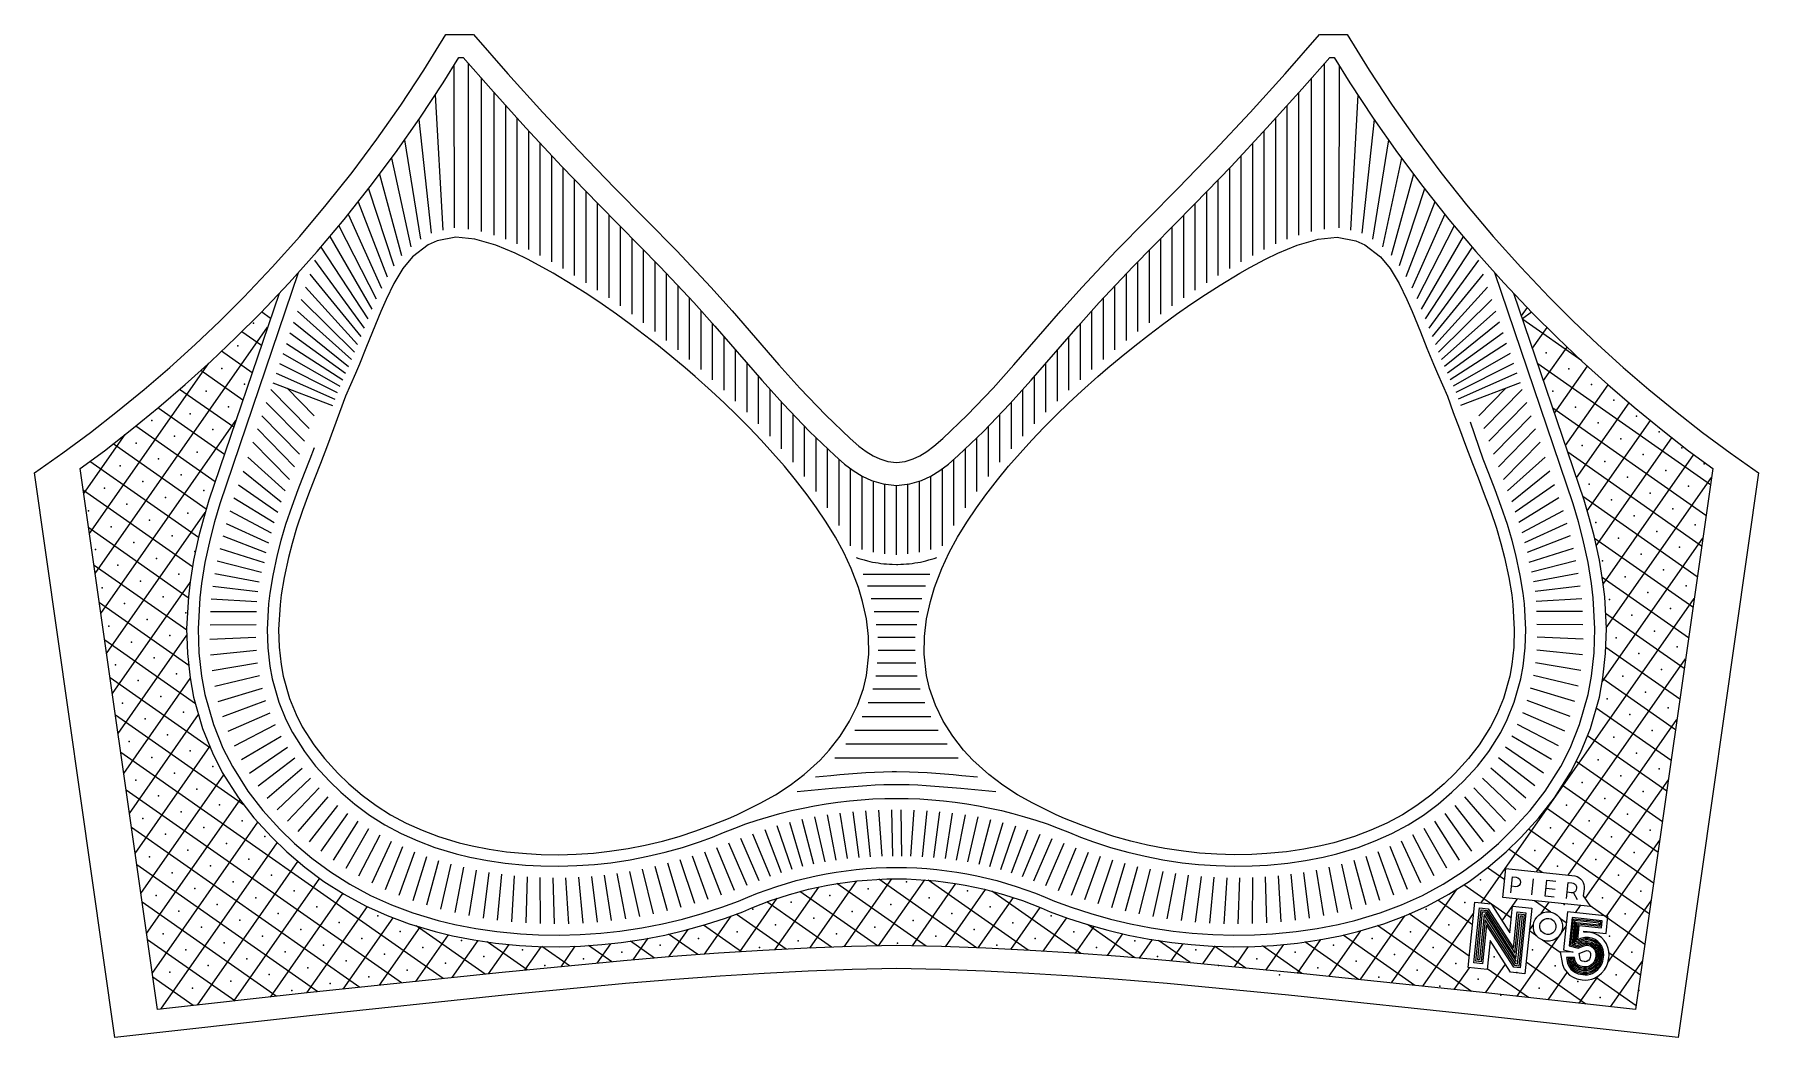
# Model space of a CAD drawing. Header units: millimetres. Extents: x 16 to 391, y 11 to 229.
import ezdxf

# ---------------------------------------------------------------- set-up
doc = ezdxf.new("R2010")
doc.units = ezdxf.units.MM
doc.layers.get('0').update_dxf_attribs({"linetype": 'CONTINUOUS'})
doc.layers.add('layer0', color=255, linetype='CONTINUOUS')

msp = doc.modelspace()

# ---------------------------------------------------------------- linework, layer by layer
at = {"linetype": 'CONTINUOUS', "lineweight": -3}
for p, q in [((106.7, 222.46), (106.82, 187.19)), ((109.91, 186.91), (109.91, 222.89)), ((296.11, 186.91), (296.11, 222.89)), ((299.32, 222.46), (299.2, 187.19)), ((112.71, 186.41), (112.71, 219.7)), ((293.31, 186.41), (293.31, 219.7)), ((102.66, 216.1), (104.3, 186.69)), ((115.51, 185.61), (115.51, 216.53)), ((118.01, 184.71), (118.01, 213.77)), ((288.01, 184.71), (288.01, 213.77)), ((290.51, 185.61), (290.51, 216.53)), ((303.37, 216.1), (301.73, 186.69)), ((99.14, 210.78), (101.82, 186.02)), ((120.51, 183.69), (120.51, 211.02)), ((285.51, 183.69), (285.51, 211.02)), ((306.89, 210.78), (304.2, 186.02)), ((96, 206.32), (99.49, 184.74)), ((123.01, 182.51), (123.01, 208.28)), ((283.01, 182.51), (283.01, 208.28)), ((310.03, 206.32), (306.53, 184.74)), ((125.51, 181.2), (125.51, 205.6)), ((128.01, 179.83), (128.01, 202.93)), ((278.01, 179.83), (278.01, 202.93)), ((280.51, 181.2), (280.51, 205.6)), ((90.57, 198.88), (95.38, 181.16)), ((93.17, 202.37), (97.34, 183.08)), ((130.51, 178.36), (130.51, 200.26)), ((275.51, 178.36), (275.51, 200.26)), ((312.85, 202.37), (308.69, 183.08)), ((315.45, 198.88), (310.64, 181.16)), ((88.17, 195.69), (93.66, 178.97)), ((133.01, 176.85), (133.01, 197.67)), ((135.51, 175.27), (135.51, 195.09)), ((270.51, 175.27), (270.51, 195.09)), ((273.01, 176.85), (273.01, 197.67)), ((317.86, 195.69), (312.36, 178.97)), ((85.9, 192.83), (92.2, 176.58)), ((138.01, 173.65), (138.01, 192.5)), ((268.01, 173.65), (268.01, 192.5)), ((320.13, 192.83), (313.83, 176.58)), ((81.71, 187.64), (89.87, 171.76)), ((83.76, 190.14), (90.96, 174.12)), ((140.51, 171.97), (140.51, 189.96)), ((265.51, 171.97), (265.51, 189.96)), ((322.27, 190.14), (315.07, 174.12)), ((324.32, 187.64), (316.16, 171.76)), ((79.73, 185.29), (88.91, 169.5)), ((143.01, 170.23), (143.01, 187.43)), ((145.51, 168.43), (145.51, 184.89)), ((260.51, 168.43), (260.51, 184.89)), ((263.01, 170.23), (263.01, 187.43)), ((326.3, 185.29), (317.11, 169.5)), ((76.44, 180.18), (87.24, 165.42)), ((77.82, 183.03), (88.05, 167.39)), ((148.01, 166.57), (148.01, 182.36)), ((258.01, 166.57), (258.01, 182.36)), ((328.21, 183.03), (317.98, 167.39)), ((329.58, 180.18), (318.79, 165.42)), ((75.42, 177.15), (86.49, 163.58)), ((150.51, 164.66), (150.51, 179.83)), ((153.01, 162.69), (153.01, 177.23)), ((253.01, 162.69), (253.01, 177.23)), ((255.51, 164.66), (255.51, 179.83)), ((330.61, 177.15), (319.54, 163.58)), ((74.46, 174.32), (85.77, 161.84)), ((155.51, 160.66), (155.51, 174.58)), ((250.51, 160.66), (250.51, 174.58)), ((331.57, 174.32), (320.25, 161.84)), ((66.87, 167.53), (64.89, 168.92)), ((72.69, 169.11), (84.44, 158.6)), ((73.55, 171.65), (85.09, 160.19)), ((158.01, 158.56), (158.01, 171.93)), ((160.51, 156.42), (160.51, 169.19)), ((245.51, 156.42), (245.51, 169.19)), ((248.01, 158.56), (248.01, 171.93)), ((332.48, 171.65), (320.94, 160.19)), ((333.34, 169.11), (321.59, 158.6)), ((338.97, 168.08), (340.23, 169.88)), ((339.15, 167.53), (341.14, 168.92)), ((28.73, 112.07), (66.22, 165.6)), ((71.87, 166.68), (83.8, 157.08)), ((163.01, 154.19), (163.01, 166.38)), ((243.01, 154.19), (243.01, 166.38)), ((334.16, 166.68), (322.23, 157.08)), ((352.05, 158.28), (339.25, 167.25)), ((341.36, 161.03), (344.51, 165.54)), ((64.86, 161.61), (60.58, 164.61)), ((70.31, 162.08), (82.56, 154.18)), ((71.07, 164.35), (83.17, 155.62)), ((165.51, 151.91), (165.51, 163.52)), ((240.51, 151.91), (240.51, 163.52)), ((334.95, 164.35), (322.85, 155.62)), ((335.72, 162.08), (323.47, 154.18)), ((343.75, 153.99), (348.87, 161.3)), ((27.49, 120.76), (53.41, 157.77)), ((62.86, 155.69), (56.17, 160.37)), ((68.83, 157.72), (81.35, 151.39)), ((69.56, 159.88), (81.95, 152.78)), ((168.01, 149.55), (168.01, 160.64)), ((170.51, 147.11), (170.51, 157.77)), ((235.51, 147.11), (235.51, 157.77)), ((238.01, 149.55), (238.01, 160.64)), ((336.47, 159.88), (324.08, 152.78)), ((337.2, 157.72), (324.67, 151.39)), ((380.04, 131.36), (342.51, 157.64)), ((60.85, 149.77), (51.67, 156.2)), ((68.1, 155.59), (80.83, 149.98)), ((173.01, 144.57), (173.01, 154.89)), ((233.01, 144.57), (233.01, 154.89)), ((337.92, 155.59), (325.2, 149.98)), ((346.14, 146.94), (353.29, 157.16)), ((58.84, 143.85), (47.07, 152.09)), ((66.91, 152.08), (75.27, 143.57)), ((67.39, 153.48), (80.31, 148.57)), ((70.46, 152.32), (76.33, 146.34)), ((175.51, 141.92), (175.51, 152.08)), ((230.51, 141.92), (230.51, 152.08)), ((338.64, 153.48), (325.71, 148.57)), ((338.64, 153.48), (325.71, 148.57)), ((335.57, 152.32), (329.7, 146.34)), ((339.12, 152.08), (330.76, 143.57)), ((348.53, 139.89), (357.78, 153.1)), ((56.83, 137.93), (42.37, 148.06)), ((64.97, 146.35), (73.15, 138.02)), ((65.94, 149.21), (74.21, 140.8)), ((178.01, 139.15), (178.01, 149.29)), ((180.51, 136.24), (180.51, 146.66)), ((225.51, 136.24), (225.51, 146.66)), ((228.01, 139.15), (228.01, 149.29)), ((340.09, 149.21), (331.82, 140.8)), ((341.06, 146.35), (332.88, 138.02)), ((379.09, 124.7), (345.77, 148.03)), ((350.92, 132.85), (362.35, 149.17)), ((29.97, 103.38), (59.34, 145.31)), ((54.83, 132.01), (37.55, 144.11)), ((64, 143.49), (72.08, 135.26)), ((183.01, 133.16), (183.01, 144.06)), ((223.01, 133.16), (223.01, 144.06)), ((342.03, 143.49), (333.95, 135.26)), ((353.25, 125.71), (366.99, 145.33)), ((26.26, 129.45), (35.25, 142.29)), ((52.88, 126.05), (32.62, 140.24)), ((63.03, 140.62), (71.01, 132.5)), ((185.51, 129.89), (185.51, 141.58)), ((188.01, 126.37), (188.01, 139.2)), ((218.01, 126.37), (218.01, 139.2)), ((220.51, 129.89), (220.51, 141.58)), ((343, 140.62), (335.02, 132.5)), ((355.22, 118.06), (371.69, 141.58)), ((51.21, 119.9), (27.58, 136.44)), ((61.92, 137.37), (70.07, 130.04)), ((190.51, 122.49), (190.51, 136.9)), ((215.51, 122.49), (215.51, 136.9)), ((344.1, 137.37), (335.95, 130.04)), ((378.14, 118.04), (349.03, 138.43)), ((356.72, 109.75), (376.45, 137.92)), ((59.88, 131.35), (68.41, 125.37)), ((60.88, 134.29), (69.2, 127.68)), ((193.01, 118.08), (193.01, 134.87)), ((195.51, 117.26), (195.51, 133.25)), ((198.01, 116.69), (198.01, 132.16)), ((200.51, 116.38), (200.51, 131.49)), ((205.51, 116.38), (205.51, 131.49)), ((208.01, 116.69), (208.01, 132.16)), ((210.51, 117.26), (210.51, 133.25)), ((213.01, 118.08), (213.01, 134.87)), ((345.15, 134.29), (336.83, 127.68)), ((346.15, 131.35), (337.61, 125.37)), ((357.41, 100.27), (380.27, 132.91)), ((49.9, 113.49), (26.16, 130.11)), ((58.91, 128.5), (67.67, 123.14)), ((203.01, 116.16), (203.01, 131.19)), ((347.11, 128.5), (338.36, 123.14)), ((377.19, 111.38), (352.28, 128.82)), ((31.21, 94.68), (52.67, 125.32)), ((58, 125.72), (67.01, 120.93)), ((348.02, 125.72), (339.02, 120.93)), ((48.97, 106.81), (27.32, 121.97)), ((56.45, 120.23), (65.85, 116.62)), ((57.18, 122.97), (66.4, 118.76)), ((348.85, 122.97), (339.62, 118.76)), ((349.58, 120.23), (340.18, 116.62)), ((55.81, 117.5), (65.47, 114.45)), ((350.22, 117.5), (340.56, 114.45)), ((376.25, 104.72), (354.86, 119.69)), ((356.51, 88.52), (378.39, 119.78)), ((48.62, 99.74), (28.48, 113.84)), ((55.22, 114.79), (64.88, 112.38)), ((350.81, 114.79), (341.15, 112.38)), ((32.45, 85.99), (49.35, 110.13)), ((54.29, 109.33), (64.09, 108.13)), ((54.73, 112.06), (64.42, 110.27)), ((195.76, 111.92), (210.26, 111.92)), ((196.7, 109.42), (209.33, 109.42)), ((351.3, 112.06), (341.6, 110.27)), ((351.73, 109.33), (341.93, 108.13)), ((375.3, 98.06), (356.5, 111.22)), ((49.06, 92.1), (29.64, 105.7)), ((53.97, 106.59), (63.9, 105.98)), ((197.53, 106.62), (208.5, 106.62)), ((330.22, 40.51), (376.52, 106.64)), ((352.06, 106.59), (342.13, 105.98)), ((53.82, 103.82), (63.83, 103.82)), ((198.15, 103.82), (207.88, 103.82)), ((352.21, 103.82), (342.2, 103.82)), ((352.21, 103.82), (342.2, 103.82)), ((374.35, 91.4), (357.24, 103.38)), ((50.55, 83.73), (30.8, 97.56)), ((33.69, 77.3), (48.65, 98.67)), ((53.68, 97.77), (63.68, 98.23)), ((53.71, 100.91), (63.72, 101.02)), ((198.62, 101.02), (207.41, 101.02)), ((198.93, 98.22), (207.1, 98.22)), ((352.32, 100.91), (342.3, 101.02)), ((352.35, 97.77), (342.35, 98.23)), ((53.81, 94.4), (63.77, 95.43)), ((198.99, 95.42), (207.04, 95.42)), ((352.22, 94.4), (342.26, 95.43)), ((373.4, 84.74), (357.29, 96.02)), ((54.16, 90.96), (64.03, 92.64)), ((198.8, 92.62), (207.22, 92.62)), ((351.87, 90.96), (342, 92.64)), ((342.24, 47.23), (374.65, 93.51)), ((53.79, 74.14), (31.96, 89.43)), ((34.93, 68.61), (49.38, 89.25)), ((54.72, 87.58), (64.47, 89.87)), ((55.5, 84.24), (65.08, 87.14)), ((197.86, 87.02), (208.17, 87.02)), ((198.5, 89.82), (207.53, 89.82)), ((350.53, 84.24), (340.94, 87.14)), ((351.3, 87.58), (341.56, 89.87)), ((372.45, 78.08), (356.63, 89.16)), ((56.48, 80.97), (65.87, 84.46)), ((196.84, 84.02), (209.18, 84.02)), ((349.55, 80.97), (340.16, 84.46)), ((371.5, 71.42), (355.22, 82.82)), ((61.19, 61.63), (33.12, 81.29)), ((36.17, 59.92), (51.21, 81.4)), ((57.65, 77.77), (66.81, 81.82)), ((59.02, 74.65), (67.91, 79.25)), ((195.55, 81.02), (210.48, 81.02)), ((347.01, 74.65), (338.11, 79.25)), ((348.38, 77.77), (339.22, 81.82)), ((349.08, 46.53), (372.77, 80.37)), ((60.57, 71.62), (69.17, 76.75)), ((191.97, 75.02), (214.06, 75.02)), ((193.94, 78.02), (212.09, 78.02)), ((345.46, 71.62), (336.86, 76.75)), ((370.55, 64.76), (353.32, 76.82)), ((104.44, 24.02), (34.28, 73.15)), ((37.41, 51.23), (53.67, 74.45)), ((62.28, 68.71), (70.57, 74.32)), ((64.14, 65.91), (72.11, 71.98)), ((189.59, 72.02), (216.43, 72.02)), ((341.89, 65.91), (333.92, 71.98)), ((343.75, 68.71), (335.46, 74.32)), ((38.65, 42.54), (56.71, 68.33)), ((66.14, 63.24), (73.77, 69.73)), ((68.27, 60.69), (75.55, 67.57)), ((337.76, 60.69), (330.48, 67.57)), ((339.88, 63.24), (332.26, 69.73)), ((369.6, 58.1), (350.86, 71.22)), ((95.35, 23.07), (35.44, 65.01)), ((70.52, 58.26), (77.44, 65.5)), ((335.51, 58.26), (328.59, 65.5)), ((368.65, 51.44), (347.85, 66.01)), ((352.81, 41.4), (370.9, 67.23)), ((39.89, 33.85), (60.22, 62.89)), ((72.88, 55.96), (79.43, 63.53)), ((75.34, 53.78), (81.52, 61.66)), ((194.87, 50.34), (193.58, 60.27)), ((197.37, 50.51), (196.37, 60.47)), ((199.93, 50.61), (199.17, 60.6)), ((202.22, 50.64), (201.97, 60.68)), ((204.18, 50.63), (204.06, 60.68)), ((206.1, 50.61), (206.86, 60.6)), ((208.66, 50.51), (209.66, 60.47)), ((211.16, 50.34), (212.45, 60.27)), ((330.69, 53.78), (324.51, 61.66)), ((333.15, 55.96), (326.6, 63.53)), ((367.7, 44.78), (344.41, 61.09)), ((86.25, 22.11), (36.6, 56.88)), ((41.13, 25.16), (64.13, 58.01)), ((77.89, 51.73), (83.69, 59.9)), ((80.54, 49.8), (85.94, 58.24)), ((83.28, 48.01), (88.27, 56.68)), ((178, 47.01), (174.42, 56.37)), ((180.32, 47.73), (177.09, 57.21)), ((182.67, 48.36), (179.79, 57.95)), ((185.06, 48.91), (182.51, 58.6)), ((187.48, 49.38), (185.26, 59.15)), ((189.92, 49.78), (188.02, 59.61)), ((192.39, 50.1), (190.79, 59.98)), ((213.64, 50.1), (215.23, 59.98)), ((216.1, 49.78), (218.01, 59.61)), ((218.55, 49.38), (220.77, 59.15)), ((220.97, 48.91), (223.51, 58.6)), ((223.35, 48.36), (226.24, 57.95)), ((225.71, 47.73), (228.94, 57.21)), ((228.03, 47.01), (231.61, 56.37)), ((322.75, 48.01), (317.76, 56.68)), ((325.49, 49.8), (320.09, 58.24)), ((328.13, 51.73), (322.34, 59.9)), ((366.75, 38.12), (340.51, 56.49)), ((43, 17.37), (68.33, 53.55)), ((86.09, 46.34), (90.67, 55.24)), ((88.96, 44.81), (93.14, 53.91)), ((91.88, 43.42), (95.66, 52.7)), ((170.53, 44.25), (166.55, 53.43)), ((173.15, 45.26), (169.16, 54.44)), ((175.63, 46.19), (171.78, 55.43)), ((230.4, 46.19), (234.25, 55.43)), ((232.88, 45.26), (236.87, 54.44)), ((235.5, 44.25), (239.48, 53.43)), ((314.14, 43.42), (310.37, 52.7)), ((317.07, 44.81), (312.89, 53.91)), ((319.94, 46.34), (315.35, 55.24)), ((357.5, 37.64), (369.03, 54.1)), ((50.94, 18.25), (72.82, 49.5)), ((94.85, 42.16), (98.23, 51.59)), ((97.85, 41.03), (100.84, 50.59)), ((100.88, 40.03), (103.5, 49.69)), ((103.93, 39.14), (106.18, 48.9)), ((156.18, 39.51), (153.25, 49.09)), ((159.12, 40.33), (155.95, 49.83)), ((162.04, 41.22), (158.63, 50.64)), ((164.92, 42.18), (161.29, 51.51)), ((167.77, 43.2), (163.93, 52.45)), ((238.26, 43.2), (242.1, 52.45)), ((241.11, 42.18), (244.74, 51.51)), ((243.99, 41.22), (247.4, 50.64)), ((246.91, 40.33), (250.08, 49.83)), ((249.85, 39.51), (252.78, 49.09)), ((302.09, 39.14), (299.85, 48.9)), ((305.14, 40.03), (302.53, 49.69)), ((308.17, 41.03), (305.18, 50.59)), ((311.18, 42.16), (307.8, 51.59)), ((343.46, 47.11), (336.24, 52.16)), ((77.15, 21.16), (37.76, 48.74)), ((58.89, 19.14), (77.57, 45.82)), ((107, 38.37), (108.89, 48.21)), ((110.08, 37.72), (111.63, 47.61)), ((113.17, 37.17), (114.39, 47.11)), ((116.26, 36.72), (117.15, 46.7)), ((119.35, 36.38), (119.94, 46.37)), ((122.45, 36.13), (122.73, 46.14)), ((125.56, 35.97), (125.52, 45.99)), ((128.66, 35.92), (128.32, 45.93)), ((131.77, 35.95), (131.12, 45.95)), ((134.87, 36.08), (133.92, 46.05)), ((137.96, 36.3), (136.71, 46.24)), ((141.04, 36.62), (139.5, 46.51)), ((144.11, 37.02), (142.28, 46.87)), ((147.16, 37.52), (145.04, 47.31)), ((150.19, 38.1), (147.79, 47.82)), ((153.2, 38.77), (150.53, 48.42)), ((184.14, 30.65), (194.36, 45.24)), ((191.66, 30.92), (202, 45.69)), ((199.12, 31.13), (209.17, 45.47)), ((220.44, 30.7), (199.15, 45.61)), ((231.65, 30.18), (209.89, 45.41)), ((252.83, 38.77), (255.5, 48.42)), ((255.83, 38.1), (258.23, 47.82)), ((258.87, 37.52), (260.99, 47.31)), ((261.92, 37.02), (263.75, 46.87)), ((264.99, 36.62), (266.53, 46.51)), ((268.07, 36.3), (269.32, 46.24)), ((271.16, 36.08), (272.11, 46.05)), ((274.26, 35.95), (274.91, 45.95)), ((277.36, 35.92), (277.71, 45.93)), ((280.47, 35.97), (280.51, 45.99)), ((283.57, 36.13), (283.3, 46.14)), ((286.67, 36.38), (286.09, 46.37)), ((289.77, 36.72), (288.87, 46.7)), ((292.86, 37.17), (291.64, 47.11)), ((295.95, 37.72), (294.4, 47.61)), ((299.03, 38.37), (297.13, 48.21)), ((335.3, 45.49), (331.56, 48.11)), ((66.83, 20.02), (82.59, 42.53)), ((168.93, 29.85), (177.07, 41.47)), ((176.56, 30.28), (186.12, 43.93)), ((198.91, 31.12), (182.02, 42.95)), ((209.46, 31.06), (190.04, 44.66)), ((206.46, 31.14), (215.93, 44.67)), ((213.65, 30.95), (222.35, 43.38)), ((220.79, 30.69), (228.46, 41.64)), ((243.13, 29.46), (223.77, 43.02)), ((310.68, 23.07), (324.99, 43.51)), ((336.76, 37.15), (326.39, 44.41)), ((334.78, 36.57), (338.12, 41.34)), ((68.11, 20.17), (38.93, 40.6)), ((74.77, 20.91), (87.92, 39.68)), ((161.25, 29.34), (167.05, 37.62)), ((179.02, 30.4), (168.14, 38.02)), ((188.88, 30.82), (174.81, 40.68)), ((227.89, 30.36), (234.27, 39.48)), ((303.85, 23.79), (313.56, 37.65)), ((327.6, 28.91), (314.53, 38.07)), ((317.5, 22.35), (328.55, 38.14)), ((328.31, 35.74), (320.73, 41.05)), ((345.31, 38.49), (341.78, 40.96)), ((343.24, 38.19), (344.95, 40.63)), ((350.67, 38.34), (351.78, 39.93)), ((365.8, 31.46), (353.86, 39.82)), ((357.76, 27.54), (367.15, 40.96)), ((82.68, 21.74), (93.54, 37.25)), ((90.59, 22.57), (99.44, 35.22)), ((113.54, 24.98), (98.52, 35.5)), ((153.51, 28.75), (157.69, 34.72)), ((169.32, 29.87), (161.05, 35.66)), ((234.94, 29.98), (240.03, 37.24)), ((241.96, 29.54), (246.04, 35.36)), ((254.88, 28.55), (244.57, 35.77)), ((248.93, 29.03), (252.25, 33.77)), ((297.03, 24.5), (303.99, 34.44)), ((328.09, 21.24), (307.67, 35.54)), ((337.94, 20.16), (348.64, 35.44)), ((342.3, 33.27), (340.68, 34.4)), ((340.69, 34.55), (341.54, 35.77)), ((348.71, 36.11), (347.43, 37)), ((59.09, 19.16), (40.09, 32.47)), ((98.49, 23.4), (105.59, 33.54)), ((106.4, 24.23), (112.04, 32.29)), ((122.69, 25.9), (113.96, 32.01)), ((114.3, 25.06), (118.78, 31.46)), ((122.18, 25.85), (125.8, 31.02)), ((131.88, 26.78), (125.84, 31.01)), ((130.04, 26.61), (133.15, 31.05)), ((141.08, 27.67), (136.04, 31.2)), ((137.89, 27.37), (140.87, 31.61)), ((150.37, 28.49), (145.13, 32.16)), ((145.73, 28.1), (149.02, 32.79)), ((159.78, 29.23), (153.41, 33.68)), ((255.86, 28.47), (258.68, 32.5)), ((266.87, 27.49), (260, 32.3)), ((262.77, 27.88), (265.37, 31.59)), ((269.63, 27.22), (272.33, 31.07)), ((279.01, 26.31), (272.21, 31.07)), ((276.5, 26.56), (279.61, 31.01)), ((291.17, 25.12), (282.61, 31.11)), ((283.36, 25.89), (287.25, 31.46)), ((290.21, 25.22), (295.31, 32.5)), ((303.48, 23.83), (291.84, 31.98)), ((315.79, 22.53), (300.16, 33.47)), ((347.35, 29.73), (343.56, 32.39)), ((324.32, 21.64), (327.65, 26.39)), ((331.15, 20.92), (335.5, 27.14)), ((352.94, 18.49), (339.97, 27.57)), ((364.85, 24.8), (357.97, 29.62)), ((358.32, 17.89), (365.28, 27.83)), ((50.06, 18.15), (41.25, 24.33)), ((340.5, 19.88), (331.52, 26.17)), ((344.73, 19.41), (348.87, 25.32)), ((351.53, 18.65), (355.72, 24.63)), ((363.9, 18.14), (355.13, 24.28))]:
    msp.add_line(p, q, dxfattribs=at)
at = {"color": 7, "linetype": 'CONTINUOUS', "lineweight": -3}
for points in [[(83.2, 150.63), (81.89, 147.07), (80.58, 143.51), (79.25, 139.97), (77.74, 136.01), (76.52, 132.89), (75.15, 129.35), (73.84, 125.8), (72.53, 121.93), (71.53, 118.58), (70.74, 115.57), (69.79, 111.2), (69.18, 107.46), (68.92, 105.26), (68.62, 99.88), (68.74, 96.07), (69.16, 92.29), (69.63, 89.78), (71, 84.92), (72.43, 81.4), (73.77, 78.76), (76.26, 74.85), (78.58, 71.84), (81.47, 68.67), (83.86, 66.36), (86.76, 63.9), (89.81, 61.64), (92.95, 59.64), (96.36, 57.81), (99.83, 56.25), (103.39, 54.92), (107.92, 53.56), (110.71, 52.88), (114.44, 52.15), (118.19, 51.61), (122.5, 51.19), (125.76, 51.02), (129.55, 50.96), (133.35, 51.06), (137.14, 51.32), (140.57, 51.7), (144.66, 52.32), (148.38, 53.04), (152.08, 53.92), (155.74, 54.94), (159.36, 56.11), (162.94, 57.41), (166.48, 58.84), (168.26, 59.62), (173.38, 62.12), (176.7, 63.99), (179.89, 66.06), (182.93, 68.35), (186.43, 71.53), (188.4, 73.68), (190.77, 76.74), (192.82, 80.01), (194.52, 83.46), (195.81, 87.06), (196.5, 89.93), (197, 94.56), (196.93, 98.38), (196.46, 102.19), (195.64, 105.95), (194.74, 109), (193.14, 113.18), (191.53, 116.63), (189.71, 119.97), (187.73, 123.21), (185.6, 126.37), (183.55, 129.19), (181.03, 132.45), (178.63, 135.38), (176.14, 138.25), (173.59, 141.06), (170.97, 143.81), (168.3, 146.5), (165.56, 149.14), (162.78, 151.72), (159.23, 154.88), (157.08, 156.74), (154.16, 159.18), (151.21, 161.57), (148.22, 163.91), (145.19, 166.2), (142.11, 168.42), (139, 170.59), (135.84, 172.69), (132.64, 174.73), (128.33, 177.34), (126.12, 178.6), (122.78, 180.4), (120.05, 181.72), (115.84, 183.44), (111.29, 184.74), (107.13, 185.21), (103.09, 184.41), (101.15, 183.49), (97.76, 180.88), (95.63, 178.35), (93.65, 175.11), (91.99, 171.65), (90.87, 169), (89.05, 164.58), (87.62, 161.07), (86.18, 157.59), (85.31, 155.51)], [(322.83, 150.63), (324.13, 147.07), (325.45, 143.51), (326.78, 139.97), (328.29, 136.01), (329.51, 132.89), (330.87, 129.35), (332.19, 125.8), (333.5, 121.93), (334.5, 118.58), (335.29, 115.57), (336.24, 111.2), (336.85, 107.46), (337.11, 105.26), (337.4, 99.88), (337.28, 96.07), (336.87, 92.29), (336.4, 89.78), (335.02, 84.92), (333.59, 81.4), (332.25, 78.76), (329.77, 74.85), (327.44, 71.84), (324.56, 68.67), (322.16, 66.36), (319.27, 63.9), (316.22, 61.64), (313.07, 59.64), (309.67, 57.81), (306.2, 56.25), (302.64, 54.92), (298.11, 53.56), (295.32, 52.88), (291.59, 52.15), (287.84, 51.61), (283.53, 51.19), (280.27, 51.02), (276.47, 50.96), (272.68, 51.06), (268.89, 51.32), (265.46, 51.7), (261.37, 52.32), (257.64, 53.04), (253.95, 53.92), (250.29, 54.94), (246.66, 56.11), (243.08, 57.41), (239.55, 58.84), (237.77, 59.62), (232.65, 62.12), (229.33, 63.99), (226.13, 66.06), (223.1, 68.35), (219.6, 71.53), (217.62, 73.68), (215.26, 76.74), (213.2, 80.01), (211.51, 83.46), (210.22, 87.06), (209.53, 89.93), (209.02, 94.56), (209.1, 98.38), (209.57, 102.19), (210.39, 105.95), (211.29, 109), (212.89, 113.18), (214.5, 116.63), (216.31, 119.97), (218.3, 123.21), (220.43, 126.37), (222.48, 129.19), (224.99, 132.45), (227.4, 135.38), (229.88, 138.25), (232.44, 141.06), (235.05, 143.81), (237.73, 146.5), (240.47, 149.14), (243.25, 151.72), (246.79, 154.88), (248.95, 156.74), (251.86, 159.18), (254.82, 161.57), (257.81, 163.91), (260.84, 166.2), (263.91, 168.42), (267.03, 170.59), (270.19, 172.69), (273.38, 174.73), (277.69, 177.34), (279.9, 178.6), (283.24, 180.4), (285.98, 181.72), (290.19, 183.44), (294.74, 184.74), (298.9, 185.21), (302.94, 184.41), (304.88, 183.49), (308.26, 180.88), (310.4, 178.35), (312.38, 175.11), (314.04, 171.65), (315.16, 169), (316.97, 164.58), (318.4, 161.07), (319.85, 157.59), (320.72, 155.51)]]:
    msp.add_lwpolyline(points, close=True, dxfattribs=at)
at = {"color": 5, "linetype": 'CONTINUOUS', "lineweight": -3}
for points in [[(72.88, 177.45), (55.85, 127.25), (54.67, 123.3), (53.71, 119.64), (52.59, 114.47), (51.84, 109.89), (51.47, 106.76), (51.11, 100.08), (51.27, 94.83), (51.84, 89.73), (52.57, 85.79), (54.43, 79.23), (56.5, 74.13), (58.55, 70.09), (61.92, 64.77), (65.18, 60.57), (68.91, 56.47), (72.1, 53.39), (75.86, 50.19), (79.9, 47.2), (84.11, 44.52), (88.62, 42.1), (93.16, 40.06), (97.8, 38.32), (103.33, 36.66), (106.98, 35.78), (111.5, 34.89), (116.1, 34.23), (121.2, 33.74), (125.16, 33.53), (129.66, 33.46), (134.18, 33.58), (138.68, 33.89), (142.83, 34.34), (147.65, 35.07), (152.08, 35.94), (156.45, 36.97), (160.77, 38.18), (165.03, 39.55), (168.63, 40.85, -0.213648), (237.4, 40.85), (241, 39.55), (245.26, 38.18), (249.57, 36.97), (253.94, 35.94), (258.38, 35.07), (263.2, 34.34), (267.34, 33.89), (271.84, 33.58), (276.37, 33.46), (280.87, 33.53), (284.83, 33.74), (289.93, 34.23), (294.52, 34.89), (299.05, 35.78), (302.69, 36.66), (308.23, 38.32), (312.86, 40.06), (317.4, 42.1), (321.92, 44.52), (326.13, 47.2), (330.16, 50.19), (333.92, 53.39), (337.11, 56.47), (340.85, 60.57), (344.11, 64.77), (347.48, 70.09), (349.53, 74.13), (351.6, 79.23), (353.46, 85.79), (354.19, 89.73), (354.75, 94.83), (354.92, 100.08), (354.56, 106.76), (354.19, 109.89), (353.44, 114.47), (352.31, 119.64), (351.36, 123.3), (350.18, 127.25), (333.15, 177.45)], [(76.36, 139.41), (75.4, 136.91), (74.19, 133.79), (72.81, 130.24), (71.48, 126.63), (70.14, 122.69), (69.12, 119.26), (68.3, 116.15), (67.33, 111.67), (66.7, 107.81), (66.42, 105.47), (66.12, 99.9), (66.25, 95.89), (66.69, 91.93), (67.19, 89.21), (68.64, 84.11), (70.16, 80.36), (71.6, 77.52), (74.21, 73.41), (76.67, 70.23), (79.68, 66.93), (82.18, 64.51), (85.2, 61.94), (88.39, 59.57), (91.69, 57.48), (95.25, 55.56), (98.87, 53.94), (102.59, 52.55), (107.26, 51.14), (110.18, 50.44), (114.02, 49.69), (117.89, 49.12), (122.31, 48.7), (125.67, 48.52), (129.57, 48.46), (133.47, 48.57), (137.36, 48.83), (140.89, 49.22), (145.09, 49.85), (148.91, 50.6), (152.7, 51.5), (156.46, 52.55), (160.17, 53.74), (163.01, 54.77, -0.210669), (243.01, 54.77), (245.86, 53.74), (249.57, 52.55), (253.32, 51.5), (257.12, 50.6), (260.94, 49.85), (265.14, 49.22), (268.67, 48.83), (272.56, 48.57), (276.46, 48.46), (280.36, 48.52), (283.71, 48.7), (288.14, 49.12), (292.01, 49.69), (295.85, 50.44), (298.77, 51.14), (303.44, 52.55), (307.15, 53.94), (310.77, 55.56), (314.34, 57.48), (317.63, 59.57), (320.82, 61.94), (323.84, 64.51), (326.35, 66.93), (329.36, 70.23), (331.82, 73.41), (334.43, 77.52), (335.87, 80.36), (337.39, 84.11), (338.84, 89.21), (339.34, 91.93), (339.78, 95.89), (339.9, 99.9), (339.6, 105.47), (339.33, 107.81), (338.7, 111.67), (337.72, 116.15), (336.91, 119.26), (335.88, 122.69), (334.55, 126.63), (333.21, 130.24), (331.84, 133.79), (330.62, 136.91), (327.87, 144.93)]]:
    msp.add_lwpolyline(points, format="xyb", dxfattribs=at)
at = {"linetype": 'CONTINUOUS', "lineweight": -3}
msp.add_lwpolyline([(68.71, 172.94), (53.47, 128.01), (52.26, 123.97), (51.28, 120.23), (50.13, 114.94), (49.37, 110.24), (48.98, 106.97), (48.61, 100.11), (48.78, 94.66), (49.36, 89.37), (50.13, 85.22), (52.06, 78.41), (54.22, 73.09), (56.37, 68.85), (59.87, 63.34), (63.26, 58.96), (67.12, 54.73), (70.42, 51.54), (74.31, 48.23), (78.48, 45.14), (82.84, 42.36), (87.52, 39.85), (92.21, 37.74), (97, 35.95), (102.68, 34.25), (106.44, 33.33), (111.08, 32.43), (115.8, 31.74), (121.01, 31.24), (125.08, 31.03), (129.68, 30.96), (134.3, 31.08), (138.9, 31.4), (143.15, 31.86), (148.07, 32.61), (152.61, 33.49), (157.08, 34.55), (161.49, 35.78), (165.84, 37.18), (169.57, 38.54, -0.214223), (236.46, 38.54), (240.19, 37.18), (244.54, 35.78), (248.95, 34.55), (253.42, 33.49), (257.95, 32.61), (262.88, 31.86), (267.12, 31.4), (271.72, 31.08), (276.35, 30.96), (280.95, 31.03), (285.02, 31.24), (290.23, 31.74), (294.94, 32.43), (299.58, 33.33), (303.35, 34.25), (309.03, 35.95), (313.81, 37.74), (318.51, 39.85), (323.18, 42.36), (327.55, 45.14), (331.72, 48.23), (335.6, 51.54), (338.91, 54.73), (342.76, 58.96), (346.16, 63.34), (349.65, 68.85), (351.81, 73.09), (353.97, 78.41), (355.9, 85.22), (356.66, 89.37), (357.25, 94.66), (357.42, 100.11), (357.05, 106.97), (356.66, 110.24), (355.9, 114.94), (354.74, 120.23), (353.76, 123.97), (352.56, 128.01), (337.32, 172.94)], format="xyb", dxfattribs=at)
for points in [[(194.24, 115.55), (194.83, 115.36), (195.42, 115.18), (196.01, 115.01), (196.67, 114.84), (197.2, 114.71), (197.8, 114.57), (198.41, 114.46), (199.02, 114.36), (199.63, 114.27), (200.24, 114.2), (200.85, 114.14), (201.47, 114.1), (202.09, 114.07), (203.01, 114.06), (203.32, 114.06), (203.94, 114.07), (204.56, 114.1), (205.17, 114.14), (205.79, 114.2), (206.4, 114.27), (207.01, 114.36), (207.62, 114.46), (208.22, 114.57), (208.83, 114.71), (209.36, 114.84), (210.02, 115.01), (210.61, 115.18), (211.2, 115.36), (211.78, 115.55)], [(185.4, 67.89), (188.76, 68.2), (190.66, 68.37), (192.56, 68.53), (194.46, 68.68), (196.36, 68.8), (198.26, 68.91), (200.16, 68.98), (202.06, 69.02), (203.01, 69.02), (205.86, 68.98), (207.76, 68.91), (209.66, 68.8), (211.56, 68.68), (213.46, 68.53), (215.36, 68.37), (217.26, 68.2), (220.63, 67.89)], [(181.42, 64.71), (189.02, 65.41), (190.91, 65.58), (192.79, 65.74), (194.66, 65.88), (196.53, 66.01), (198.39, 66.11), (200.25, 66.18), (202.1, 66.22), (203, 66.22), (205.79, 66.18), (207.63, 66.11), (209.49, 66.01), (211.36, 65.88), (213.24, 65.74), (215.12, 65.58), (217.01, 65.41), (224.6, 64.71)]]:
    msp.add_lwpolyline(points, dxfattribs=at)
for points in [[(335.55, 47.92), (350.58, 46.37, -0.375412), (352.6, 43.54), (352.39, 42.04), (353.94, 39.71), (334.91, 41.67), (335.55, 47.92)], [(336.61, 42.69), (336.97, 46.16), (337.81, 46.07, -0.943797), (337.71, 43.98), (336.75, 44.08)], [(348.75, 41.44), (349.1, 44.91), (349.94, 44.82, -1.048806), (349.73, 42.7), (348.89, 42.78)]]:
    msp.add_lwpolyline(points, format="xyb")
for points in [[(341.47, 45.7), (341.11, 42.22)], [(346.1, 41.71), (344.12, 41.91), (344.48, 45.39), (346.45, 45.18)], [(344.3, 43.65), (346.28, 43.45)], [(350.29, 42.64), (351.04, 41.2)], [(328.6, 27.44), (329.83, 39.41), (331.72, 39.21), (337.23, 30.63), (338.04, 38.5), (339.93, 38.3), (338.7, 26.34), (337.27, 26.5), (331.36, 35.69), (330.49, 27.25), (328.6, 27.44)], [(331.04, 38.23), (337.79, 27.72)], [(350.74, 36.35), (350.27, 31.76)], [(351.22, 31.55), (352.1, 31.91), (352.85, 32.11), (353.12, 32.13), (353.42, 32.11), (354.16, 31.94), (354.58, 31.75), (355.02, 31.43), (355.39, 31.05), (355.65, 30.64), (355.9, 30.01), (355.97, 29.67), (356, 29.11), (355.98, 28.8), (355.82, 28.02), (355.63, 27.53), (355.36, 27.07), (354.95, 26.59), (354.64, 26.31), (353.97, 25.92), (353.73, 25.83), (353.19, 25.73), (352.84, 25.7), (352.38, 25.73), (351.56, 25.9), (351.11, 26.08), (350.66, 26.37), (350.36, 26.66), (350.01, 27.14), (349.79, 27.65), (349.77, 27.78)]]:
    msp.add_lwpolyline(points)
for points in [[(327.35, 26.43), (328.81, 40.66), (332.38, 40.29), (336.43, 33.99), (337.02, 39.75), (341.18, 39.32), (339.71, 25.08), (336.6, 25.42), (332.16, 32.34), (331.5, 26)], [(329.01, 27.78), (330.17, 38.99), (331.5, 38.85), (337.5, 29.52), (338.38, 38.08), (339.51, 37.97), (338.36, 26.76), (337.49, 26.85), (331.09, 36.81), (330.15, 27.67)], [(329.43, 28.12), (330.51, 38.57), (331.28, 38.5), (337.76, 28.4), (338.72, 37.67), (339.1, 37.63), (338.02, 27.18), (337.71, 27.21), (330.82, 37.93), (329.81, 28.08)], [(357.35, 33.84), (357.74, 37.62), (348.95, 38.52), (348.1, 30.25), (350.2, 29.74), (347.34, 29.82), (347.88, 27.06), (348.26, 26.15), (348.86, 25.33), (349.43, 24.79), (350.19, 24.31), (350.98, 23.98), (352.12, 23.75), (352.84, 23.71), (353.44, 23.74), (354.26, 23.9), (354.81, 24.1), (355.81, 24.68), (356.39, 25.19), (357, 25.92), (357.43, 26.66), (357.74, 27.46), (357.96, 28.53), (358, 29.09), (357.96, 29.91), (357.83, 30.57), (357.43, 31.57), (356.95, 32.3), (356.33, 32.95), (355.59, 33.48), (354.81, 33.84), (353.7, 34.1), (353.12, 34.13), (352.52, 34.09), (352.51, 34.09), (352.54, 34.33)], [(356.33, 35.09), (356.49, 36.6), (349.97, 37.27), (349.34, 31.13), (351.29, 30.65), (352.38, 31.1), (352.99, 31.27), (353.12, 31.27), (353.3, 31.26), (353.88, 31.13), (354.15, 31), (354.46, 30.79), (354.71, 30.52), (354.89, 30.25), (355.08, 29.77), (355.12, 29.57), (355.14, 29.12), (355.13, 28.91), (354.99, 28.26), (354.86, 27.91), (354.66, 27.57), (354.34, 27.19), (354.13, 27), (353.61, 26.7), (353.5, 26.66), (353.08, 26.58), (352.84, 26.56), (352.49, 26.58), (351.81, 26.72), (351.51, 26.84), (351.19, 27.05), (351, 27.23), (350.76, 27.56), (350.62, 27.9), (350.48, 28.6), (348.73, 28.64), (348.97, 27.4), (349.26, 26.71), (349.72, 26.09), (350.14, 25.7), (350.72, 25.32), (351.31, 25.08), (352.27, 24.88), (352.84, 24.85), (353.3, 24.87), (353.96, 25), (354.33, 25.14), (355.14, 25.61), (355.57, 25.99), (356.06, 26.58), (356.4, 27.16), (356.64, 27.78), (356.82, 28.68), (356.85, 29.1), (356.82, 29.77), (356.73, 30.25), (356.42, 31.04), (356.06, 31.59), (355.58, 32.08), (355.01, 32.49), (354.44, 32.76), (353.54, 32.96), (353.12, 32.99), (352.71, 32.96), (351.82, 32.72), (351.2, 32.47), (351.52, 35.58)], [(356.08, 35.4), (356.18, 36.35), (350.23, 36.96), (349.65, 31.34), (351.27, 30.95), (352.28, 31.37), (352.94, 31.55), (353.12, 31.56), (353.34, 31.55), (353.97, 31.4), (354.3, 31.25), (354.65, 31), (354.94, 30.7), (355.15, 30.38), (355.35, 29.85), (355.4, 29.6), (355.43, 29.12), (355.41, 28.87), (355.27, 28.18), (355.11, 27.78), (354.89, 27.4), (354.54, 26.99), (354.3, 26.77), (353.73, 26.44), (353.58, 26.38), (353.12, 26.29), (352.84, 26.28), (352.45, 26.3), (351.73, 26.45), (351.38, 26.59), (351.02, 26.82), (350.79, 27.04), (350.51, 27.42), (350.34, 27.82), (350.24, 28.32), (349.08, 28.35), (349.25, 27.48), (349.51, 26.85), (349.93, 26.28), (350.31, 25.92), (350.85, 25.57), (351.4, 25.35), (352.3, 25.16), (352.84, 25.13), (353.26, 25.16), (353.88, 25.28), (354.21, 25.4), (354.97, 25.84), (355.36, 26.19), (355.83, 26.75), (356.14, 27.28), (356.37, 27.86), (356.54, 28.72), (356.57, 29.1), (356.54, 29.74), (356.45, 30.17), (356.16, 30.91), (355.83, 31.41), (355.4, 31.87), (354.87, 32.24), (354.34, 32.48), (353.5, 32.68), (353.12, 32.7), (352.75, 32.68), (351.92, 32.45), (350.87, 32.02), (351.27, 35.9)], [(355.83, 35.71), (355.86, 36.09), (350.48, 36.65), (349.96, 31.56), (351.24, 31.25), (352.19, 31.64), (352.89, 31.83), (353.12, 31.85), (353.38, 31.83), (354.06, 31.67), (354.44, 31.5), (354.83, 31.22), (355.16, 30.87), (355.4, 30.51), (355.63, 29.93), (355.69, 29.63), (355.71, 29.11), (355.69, 28.83), (355.54, 28.1), (355.37, 27.66), (355.13, 27.24), (354.75, 26.79), (354.47, 26.54), (353.85, 26.18), (353.65, 26.11), (353.15, 26.01), (352.84, 25.99), (352.41, 26.01), (351.65, 26.17), (351.25, 26.34), (350.84, 26.6), (350.57, 26.85), (350.26, 27.28), (350.07, 27.73), (350.01, 28.04), (349.42, 28.05), (349.52, 27.57), (349.76, 26.99), (350.15, 26.47), (350.49, 26.15), (350.98, 25.83), (351.48, 25.62), (352.34, 25.45), (352.84, 25.42), (353.23, 25.44), (353.8, 25.56), (354.09, 25.66), (354.81, 26.08), (355.16, 26.39), (355.6, 26.91), (355.89, 27.41), (356.09, 27.94), (356.26, 28.76), (356.28, 29.11), (356.25, 29.7), (356.18, 30.09), (355.91, 30.77), (355.61, 31.23), (355.21, 31.65), (354.73, 31.99), (354.25, 32.21), (353.46, 32.4), (353.12, 32.42), (352.8, 32.4), (352.01, 32.18), (350.54, 31.58), (351.01, 36.21)], [(351.47, 29.49), (352.74, 30.02), (353.15, 30.13), (353.51, 30.05), (353.58, 30.01), (353.71, 29.92), (353.82, 29.81), (353.87, 29.72), (353.98, 29.45), (353.98, 29.43), (354, 29.13), (353.99, 29.06), (353.9, 28.58), (353.83, 28.4), (353.72, 28.23), (353.52, 27.98), (353.46, 27.93), (353.16, 27.75), (352.94, 27.71), (352.84, 27.7), (352.64, 27.71), (352.15, 27.82), (352.04, 27.86), (351.89, 27.95), (351.86, 27.98), (351.76, 28.12), (351.71, 28.24)]]:
    msp.add_lwpolyline(points, close=True)
for points in [[(344.38, 32.19, -1), (345.03, 38.53, -1)], [(344.52, 33.61, -1), (344.88, 37.11, -1)]]:
    msp.add_lwpolyline(points, format="xyb", close=True)
at = {"color": 7, "linetype": 'CONTINUOUS', "lineweight": -3}
for p in [(63.16, 166.46), (59.72, 161.55), (344.32, 160.03), (56.28, 156.63), (349.24, 156.59), (52.84, 151.72), (61.19, 153.19), (345.79, 151.68), (354.15, 153.15), (49.4, 146.8), (57.75, 148.28), (350.71, 148.24), (359.07, 149.71), (363.98, 146.27), (41.04, 145.33), (54.31, 143.36), (355.62, 144.79), (368.89, 142.83), (37.6, 140.42), (45.95, 141.89), (352.18, 139.88), (360.54, 141.35), (373.81, 139.39), (34.16, 135.5), (42.51, 136.97), (50.87, 138.45), (357.1, 136.44), (365.45, 137.91), (378.72, 135.94), (39.07, 132.06), (47.43, 133.53), (353.66, 131.52), (362.01, 133), (370.37, 134.47), (30.71, 130.59), (43.99, 128.62), (52.34, 130.09), (358.57, 128.08), (366.93, 129.56), (375.28, 131.03), (27.27, 125.67), (35.63, 127.14), (48.9, 125.18), (363.49, 124.64), (371.84, 126.11), (32.19, 122.23), (40.54, 123.7), (45.46, 120.26), (355.13, 123.17), (368.4, 121.2), (376.76, 122.67), (28.75, 117.31), (37.1, 118.79), (50.37, 116.82), (360.04, 119.73), (364.96, 116.28), (373.32, 117.76), (33.66, 113.87), (42.02, 115.35), (356.6, 114.81), (369.87, 112.84), (30.22, 108.96), (38.58, 110.43), (46.93, 111.9), (361.52, 111.37), (374.79, 109.4), (35.13, 105.52), (43.49, 106.99), (358.08, 106.45), (366.43, 107.93), (40.05, 102.07), (48.41, 103.55), (362.99, 103.01), (371.35, 104.49), (31.69, 100.6), (44.96, 98.63), (359.55, 98.1), (367.91, 99.57), (36.61, 97.16), (364.46, 94.66), (372.82, 96.13), (33.17, 92.24), (41.52, 93.72), (46.44, 90.28), (369.38, 91.21), (38.08, 88.8), (361.02, 89.74), (365.94, 86.3), (34.64, 83.89), (43, 85.36), (357.58, 84.83), (370.85, 82.86), (39.56, 80.45), (47.91, 81.92), (362.5, 81.39), (36.11, 75.53), (44.47, 77.01), (359.05, 76.47), (367.41, 77.94), (41.03, 72.09), (49.38, 73.56), (355.61, 71.56), (363.97, 73.03), (45.94, 68.65), (54.3, 70.12), (360.53, 68.11), (368.88, 69.59), (37.59, 67.18), (50.86, 65.21), (352.17, 66.64), (365.44, 64.67), (42.5, 63.73), (47.42, 60.29), (55.77, 61.77), (348.73, 61.73), (357.09, 63.2), (39.06, 58.82), (52.33, 56.85), (60.69, 58.32), (345.29, 56.81), (353.65, 58.28), (362, 59.76), (366.92, 56.32), (43.98, 55.38), (57.25, 53.41), (65.6, 54.88), (350.2, 53.37), (358.56, 54.84), (40.53, 50.46), (48.89, 51.94), (62.16, 49.97), (341.85, 51.9), (355.12, 49.93), (363.48, 51.4), (45.45, 47.02), (53.81, 48.5), (58.72, 45.05), (67.08, 46.53), (205.2, 45.03), (330.05, 45.51), (346.76, 48.45), (360.03, 46.49), (42.01, 42.11), (50.36, 43.58), (63.64, 41.61), (71.99, 43.09), (188.49, 42.09), (196.84, 43.56), (210.11, 41.59), (218.47, 43.07), (356.59, 41.57), (364.95, 43.04), (46.92, 38.67), (55.28, 40.14), (68.55, 38.17), (76.91, 39.64), (90.18, 37.68), (171.77, 39.14), (180.13, 40.61), (193.4, 38.64), (201.76, 40.12), (215.03, 38.15), (223.38, 39.62), (236.66, 37.66), (318.25, 39.12), (326.61, 40.59), (348.24, 40.1), (361.51, 38.13), (43.48, 33.75), (51.84, 35.22), (60.19, 36.7), (73.46, 34.73), (81.82, 36.2), (95.09, 34.23), (168.33, 34.22), (176.69, 35.7), (185.04, 37.17), (198.32, 35.2), (206.67, 36.68), (219.94, 34.71), (228.3, 36.18), (241.57, 34.21), (314.81, 34.2), (323.17, 35.68), (353.15, 36.66), (48.4, 30.31), (56.75, 31.78), (65.11, 33.26), (78.38, 31.29), (86.74, 32.76), (100.01, 30.79), (108.36, 32.27), (121.64, 30.3), (151.62, 31.28), (159.98, 32.75), (173.25, 30.78), (181.6, 32.26), (189.96, 33.73), (203.23, 31.76), (211.59, 33.24), (224.86, 31.27), (233.21, 32.74), (246.49, 30.77), (254.84, 32.25), (268.11, 30.28), (298.1, 31.26), (306.45, 32.73), (319.73, 30.76), (341.35, 30.27), (358.07, 33.21), (53.31, 26.87), (61.67, 28.34), (70.02, 29.81), (74.94, 26.37), (83.29, 27.85), (91.65, 29.32), (104.92, 27.35), (113.28, 28.83), (126.55, 26.86), (134.91, 28.33), (143.26, 29.8), (259.76, 28.8), (273.03, 26.84), (281.39, 28.31), (289.74, 29.78), (294.66, 26.34), (303.01, 27.82), (311.37, 29.29), (324.64, 27.32), (333, 28.79), (346.27, 26.83), (362.98, 29.77), (44.95, 25.39), (58.23, 23.43), (66.58, 24.9), (79.85, 22.93), (88.21, 24.4), (96.57, 25.88), (286.3, 24.87), (307.93, 24.37), (316.28, 25.85), (329.56, 23.88), (337.91, 25.35), (351.18, 23.39), (359.54, 24.86), (49.87, 21.95), (71.5, 21.46), (321.2, 22.41), (334.47, 20.44), (342.83, 21.91), (356.1, 19.94), (364.45, 21.42)]:
    msp.add_point(p, dxfattribs=at)
at = {"layer": 'layer0', "color": 1}
msp.add_lwpolyline([(390.51, 133.94), (373.01, 11.22), (330.67, 15.94), (288.29, 20.39), (261.92, 22.94), (251.25, 23.84), (241.39, 24.57), (231.81, 25.16), (222.22, 25.63), (212.62, 25.98), (203.01, 26.22), (193.4, 25.98), (183.8, 25.63), (174.21, 25.16), (164.63, 24.57), (154.77, 23.84), (144.1, 22.94), (117.73, 20.39), (75.35, 15.94), (33.01, 11.22), (15.51, 133.94), (21.66, 138.28), (27.69, 142.74), (33.58, 147.33), (39.34, 152.04), (44.97, 156.88), (50.47, 161.85), (55.83, 166.94), (61.07, 172.16), (67.24, 178.65), (73.21, 185.32), (78.99, 192.17), (84.58, 199.21), (89.97, 206.44), (95.18, 213.85), (100.19, 221.44), (105.01, 229.22), (111.01, 229.22), (118.48, 220.7), (126.1, 212.29), (133.85, 204), (141.74, 195.83), (155.2, 182.19), (162.61, 174.34), (167.25, 169.14), (177.45, 157.4), (182, 152.33), (187.62, 146.47), (192.95, 141.4), (194.85, 139.75), (196.42, 138.56), (197.91, 137.64), (199.36, 136.97), (201.13, 136.45), (203.01, 136.22), (204.89, 136.45), (206.66, 136.97), (208.11, 137.64), (209.6, 138.56), (211.17, 139.75), (213.07, 141.4), (218.4, 146.47), (224.02, 152.33), (228.57, 157.4), (238.77, 169.14), (243.41, 174.34), (250.82, 182.19), (264.28, 195.83), (272.17, 204), (279.92, 212.29), (287.54, 220.7), (295.01, 229.22), (301.01, 229.22), (305.83, 221.44), (310.84, 213.85), (316.05, 206.44), (321.44, 199.21), (327.03, 192.17), (332.81, 185.32), (338.78, 178.65), (344.95, 172.16), (350.19, 166.94), (355.55, 161.85), (361.05, 156.88), (366.68, 152.04), (372.44, 147.33), (378.33, 142.74), (384.36, 138.28)], close=True, dxfattribs=at)
at = {"layer": 'layer0'}
msp.add_lwpolyline([(363.78, 17.28), (331.21, 20.91), (288.8, 25.37), (262.37, 27.92), (251.65, 28.83), (241.73, 29.56), (232.09, 30.16), (222.44, 30.63), (212.78, 30.98), (203.01, 31.22), (193.25, 30.98), (183.59, 30.63), (173.94, 30.16), (164.3, 29.56), (154.38, 28.83), (143.65, 27.92), (117.23, 25.37), (74.82, 20.91), (42.25, 17.28), (25.48, 134.89), (30.72, 138.76), (36.7, 143.42), (42.56, 148.21), (48.28, 153.13), (53.87, 158.18), (59.32, 163.36), (64.65, 168.67), (70.92, 175.26), (76.99, 182.04), (82.86, 189.01), (88.55, 196.16), (94.02, 203.51), (99.32, 211.04), (104.41, 218.75), (107.8, 224.22), (108.75, 224.22), (114.75, 217.38), (122.42, 208.91), (130.23, 200.56), (138.17, 192.34), (151.61, 178.72), (158.93, 170.96), (163.5, 165.84), (173.71, 154.09), (178.34, 148.93), (184.09, 142.93), (189.59, 137.7), (191.7, 135.87), (193.59, 134.43), (195.54, 133.23), (197.6, 132.28), (200.12, 131.54), (203.01, 131.19), (205.91, 131.54), (208.43, 132.28), (210.48, 133.23), (212.43, 134.43), (214.33, 135.87), (216.44, 137.7), (221.93, 142.93), (227.69, 148.93), (232.32, 154.09), (242.53, 165.84), (247.1, 170.96), (254.42, 178.72), (267.86, 192.34), (275.8, 200.56), (283.6, 208.91), (291.28, 217.38), (297.28, 224.22), (298.23, 224.22), (301.62, 218.75), (306.71, 211.04), (312, 203.51), (317.48, 196.16), (323.16, 189.01), (329.04, 182.04), (335.11, 175.26), (341.38, 168.67), (346.71, 163.36), (352.16, 158.18), (357.75, 153.13), (363.47, 148.21), (369.32, 143.42), (375.31, 138.76), (380.55, 134.89)], close=True, dxfattribs=at)

doc.saveas('drawing.dxf')
